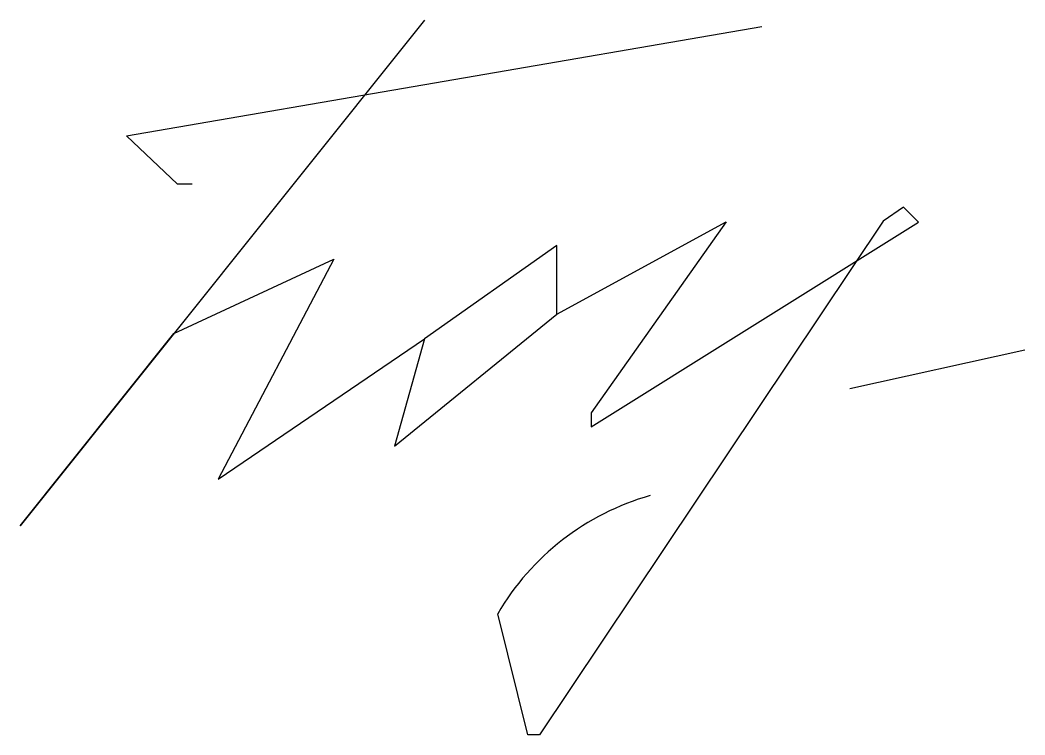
# Model space of a CAD drawing. Header units: millimetres. Extents: x 2715.41 to 2720.91, y 1562.33 to 1566.24.
import ezdxf

# ---------------------------------------------------------------- set-up
doc = ezdxf.new("R2010")
doc.units = ezdxf.units.MM
doc.layers.add('Слой1', color=5, linetype='Continuous')

msp = doc.modelspace()

# ---------------------------------------------------------------- linework, layer by layer
at = {"layer": 'Слой1'}
for points in [[(2717.6229, 1566.2429), (2715.4101, 1563.4753), (2716.2509, 1564.5269), (2717.1262, 1564.9343), (2716.4939, 1563.731), (2717.6229, 1564.4981), (2717.4573, 1563.9115), (2718.3454, 1564.6335), (2718.3454, 1565.0095), (2717.6229, 1564.4981)], [(2716.351, 1565.3456), (2716.2703, 1565.3456), (2715.9913, 1565.6097), (2719.4671, 1566.2075)], [(2718.3454, 1564.6335), (2719.2723, 1565.138), (2718.5337, 1564.0924), (2718.5337, 1564.0161), (2720.3251, 1565.137), (2720.2429, 1565.2192), (2720.1313, 1565.1429), (2718.2515, 1562.3304), (2718.1869, 1562.3304), (2718.0224, 1562.9935), (2718.0224, 1562.9935)], [(2719.9489, 1564.226), (2720.9063, 1564.4373)]]:
    msp.add_lwpolyline(points, dxfattribs=at)
msp.add_arc((2719.2459, 1562.2774), 1.4177, 105.9684, 149.6578, dxfattribs=at)

doc.saveas('drawing.dxf')
